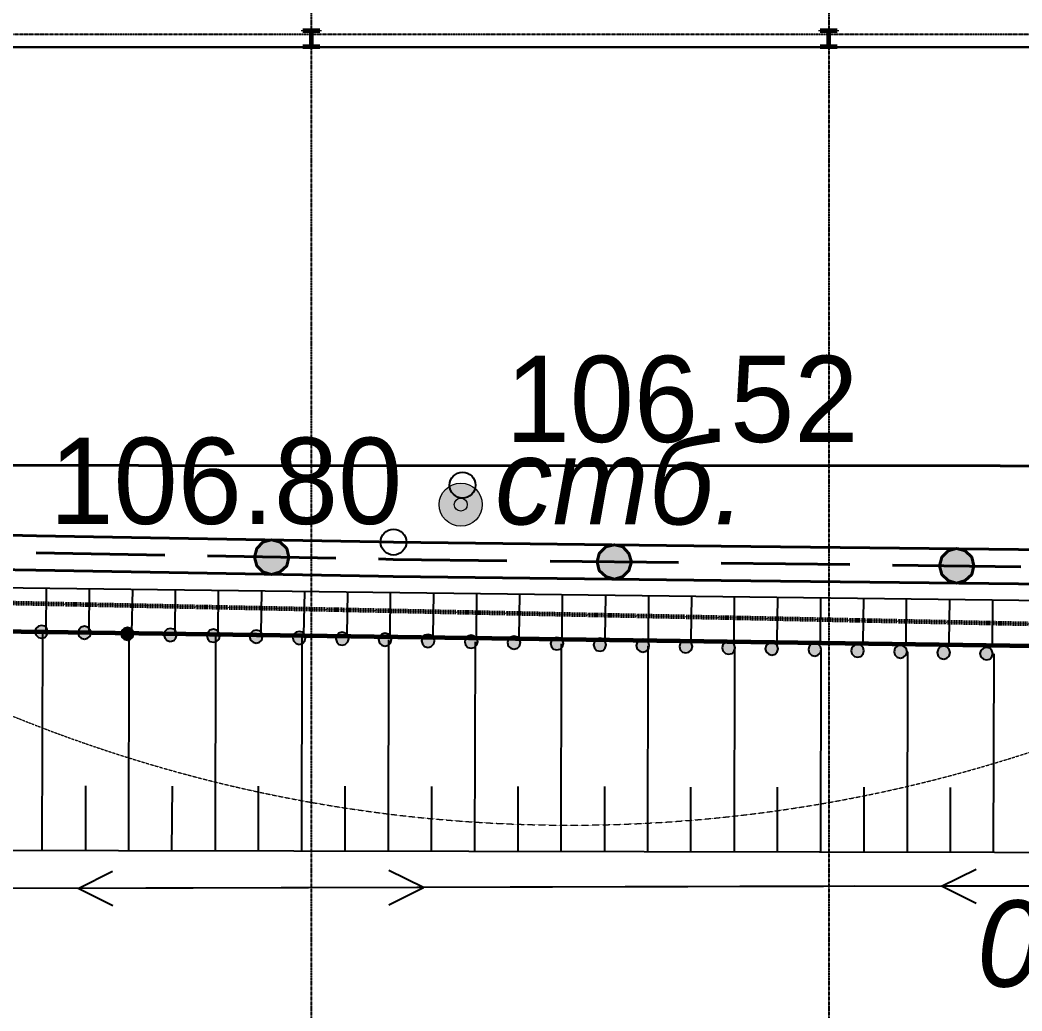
# Model space of a CAD drawing. Header units: millimetres. Extents: x 172667 to 1873135, y -274708 to 168495.
# Drawn here: x 1786334 to 1797954, y 3945 to 15434 of the extents above; entities that cross this region are included whole.
import ezdxf
from ezdxf.enums import TextEntityAlignment as Align

# ---------------------------------------------------------------- set-up
doc = ezdxf.new("R2010")
doc.units = ezdxf.units.MM
for name, pattern in [('DASHED', [0.75, 0.5, -0.25]), ('линия_сгиба', [1.25, 0.5, -0.25, 0, -0.25, 0, -0.25]), ('осевая', [2, 1.25, -0.25, 0.25, -0.25])]:
    doc.linetypes.add(name, pattern=pattern)
for name, color, linetype, lineweight in [('0004-Осевая', 4, 'осевая', 25), ('01-Основная толстая', 7, 'Continuous', 50), ('012 ОП.ЗОНА.ЗДАНИЕ', 171, '01.Опасная зона здание', 40), ('017 ОТВОД', 7, '13.Граница отвода', 70)]:
    doc.layers.add(name, color=color, linetype=linetype, lineweight=lineweight)
doc.layers.add('_ТОПО', color=253, linetype='Continuous')
doc.layers.add('SC007', color=7, linetype='Continuous')
doc.styles.add('8', font='', dxfattribs={"height": 0.000909972})
doc.styles.add('9', font='', dxfattribs={"height": 0.000909972})
doc.styles.add('F2', font='', dxfattribs={"height": 0.000909972})
doc.styles.get('8').set_extended_font_data('D431', italic=True)
doc.styles.get('9').set_extended_font_data('D431', italic=True)
doc.styles.get('F2').set_extended_font_data('D431')
doc.linetypes.add('01.Опасная зона здание', pattern='A,1,-2,10,-0.05,[1,линии ППР.shx,S=0.2,R=180,X=0,Y=-1],-0.05,10,-2', length=25.1)
doc.linetypes.add('13.Граница отвода', pattern='A,20,[14,SHAPES,S=0.01,R=0,X=0,Y=0],-2.5', length=22.5)

# ---------------------------------------------------------------- blocks, each defined once
blk = doc.blocks.new('SYMBOL2060001')
at = {"layer": 'SC007'}
blk.add_circle((0, 0), 0.15, dxfattribs=at)
blk = doc.blocks.new('SYMBOL2090002')
at = {"true_color": 0xffffff}
h = blk.add_hatch(color=7, dxfattribs=at)
edge = h.paths.add_edge_path()
edge.add_arc((0, 0), 0.25, 0, 360)
at = {"true_color": 0x000000}
h = blk.add_hatch(color=18, dxfattribs=at)
edge = h.paths.add_edge_path()
edge.add_arc((0, 0), 0.075, 0, 360)
at = {"color": 18, "linetype": 'Continuous', "lineweight": 0, "true_color": 0x000000}
for radius in [0.25, 0.075]:
    blk.add_circle((0, 0), radius, dxfattribs=at)
blk = doc.blocks.new('APF160500')
for p, q in [((-99.5, 184), (-99.5, 196)), ((-99.5, 196), (99.5, 196)), ((-19, 184), (-99.5, 184)), ((-6, 25), (-6, 171)), ((6, 25), (6, 171)), ((99.5, 184), (19, 184)), ((99.5, 196), (99.5, 184)), ((-99.5, 0), (-99.5, 12)), ((-99.5, 12), (-19, 12)), ((99.5, 0), (-99.5, 0)), ((19, 12), (99.5, 12)), ((99.5, 12), (99.5, 0))]:
    blk.add_line(p, q)
for centre, start, end in [((-19, 171), 0, 90), ((19, 171), 90, 180), ((-19, 25), 270, 0), ((19, 25), 180, 270)]:
    blk.add_arc(centre, 13, start, end)
blk.add_point((0, 98))

msp = doc.modelspace()

# ---------------------------------------------------------------- hatches: boundary and pattern name
at = {"layer": '_ТОПО', "linetype": 'ByBlock', "lineweight": 40}
for points in [[(1789251.2, 9005.1), (1789351.2, 9035.1), (1789426.2, 9105.1), (1789451.2, 9205.1), (1789426.2, 9305.1), (1789351.2, 9380.1), (1789251.2, 9405.1), (1789151.2, 9380.1), (1789081.2, 9305.1), (1789051.2, 9205.1), (1789081.2, 9105.1), (1789151.2, 9035.1)], [(1793226.2, 8950.1), (1793326.2, 8980.1), (1793396.2, 9050.1), (1793426.2, 9150.1), (1793396.2, 9250.1), (1793326.2, 9325.1), (1793226.2, 9350.1), (1793126.2, 9325.1), (1793051.2, 9250.1), (1793026.2, 9150.1), (1793051.2, 9050.1), (1793126.2, 8980.1)], [(1797196.2, 8905.1), (1797296.2, 8935.1), (1797371.2, 9005.1), (1797396.2, 9105.1), (1797371.2, 9205.1), (1797296.2, 9280.1), (1797196.2, 9305.1), (1797096.2, 9280.1), (1797026.2, 9205.1), (1796996.2, 9105.1), (1797026.2, 9005.1), (1797096.2, 8935.1)]]:
    msp.add_hatch(color=7, dxfattribs=at).paths.add_polyline_path(points)
at = {"layer": '_ТОПО', "linetype": 'ByBlock', "lineweight": -2}
for points in [[(1786581.2, 8265.1), (1786621.2, 8275.1), (1786646.2, 8305.1), (1786656.2, 8340.1), (1786646.2, 8380.1), (1786621.2, 8405.1), (1786581.2, 8415.1), (1786546.2, 8405.1), (1786516.2, 8380.1), (1786506.2, 8340.1), (1786516.2, 8305.1), (1786546.2, 8275.1)], [(1787081.2, 8255.1), (1787116.2, 8265.1), (1787146.2, 8290.1), (1787156.2, 8330.1), (1787146.2, 8365.1), (1787116.2, 8395.1), (1787081.2, 8405.1), (1787041.2, 8395.1), (1787016.2, 8365.1), (1787006.2, 8330.1), (1787016.2, 8290.1), (1787041.2, 8265.1)], [(1787581.2, 8245.1), (1787616.2, 8255.1), (1787641.2, 8280.1), (1787651.2, 8315.1), (1787641.2, 8355.1), (1787616.2, 8380.1), (1787581.2, 8390.1), (1787541.2, 8380.1), (1787516.2, 8355.1), (1787506.2, 8315.1), (1787516.2, 8280.1), (1787541.2, 8255.1)], [(1788076.2, 8230.1), (1788116.2, 8240.1), (1788141.2, 8270.1), (1788151.2, 8305.1), (1788141.2, 8345.1), (1788116.2, 8370.1), (1788076.2, 8380.1), (1788041.2, 8370.1), (1788011.2, 8345.1), (1788001.2, 8305.1), (1788011.2, 8270.1), (1788041.2, 8240.1)], [(1788576.2, 8220.1), (1788611.2, 8230.1), (1788641.2, 8255.1), (1788651.2, 8295.1), (1788641.2, 8330.1), (1788611.2, 8360.1), (1788576.2, 8370.1), (1788536.2, 8360.1), (1788511.2, 8330.1), (1788501.2, 8295.1), (1788511.2, 8255.1), (1788536.2, 8230.1)], [(1789071.2, 8210.1), (1789111.2, 8220.1), (1789136.2, 8245.1), (1789146.2, 8285.1), (1789136.2, 8320.1), (1789111.2, 8350.1), (1789071.2, 8360.1), (1789036.2, 8350.1), (1789006.2, 8320.1), (1788996.2, 8285.1), (1789006.2, 8245.1), (1789036.2, 8220.1)], [(1789571.2, 8195.1), (1789611.2, 8205.1), (1789636.2, 8235.1), (1789646.2, 8270.1), (1789636.2, 8310.1), (1789611.2, 8335.1), (1789571.2, 8345.1), (1789536.2, 8335.1), (1789506.2, 8310.1), (1789496.2, 8270.1), (1789506.2, 8235.1), (1789536.2, 8205.1)], [(1790071.2, 8185.1), (1790106.2, 8195.1), (1790136.2, 8225.1), (1790146.2, 8260.1), (1790136.2, 8295.1), (1790106.2, 8325.1), (1790071.2, 8335.1), (1790031.2, 8325.1), (1790006.2, 8295.1), (1789996.2, 8260.1), (1790006.2, 8225.1), (1790031.2, 8195.1)], [(1790566.2, 8175.1), (1790606.2, 8185.1), (1790631.2, 8210.1), (1790641.2, 8250.1), (1790631.2, 8285.1), (1790606.2, 8315.1), (1790566.2, 8325.1), (1790531.2, 8315.1), (1790501.2, 8285.1), (1790491.2, 8250.1), (1790501.2, 8210.1), (1790531.2, 8185.1)], [(1791066.2, 8160.1), (1791101.2, 8170.1), (1791131.2, 8200.1), (1791141.2, 8235.1), (1791131.2, 8275.1), (1791101.2, 8300.1), (1791066.2, 8310.1), (1791026.2, 8300.1), (1791001.2, 8275.1), (1790991.2, 8235.1), (1791001.2, 8200.1), (1791026.2, 8170.1)], [(1791566.2, 8150.1), (1791601.2, 8160.1), (1791631.2, 8190.1), (1791641.2, 8225.1), (1791631.2, 8265.1), (1791601.2, 8290.1), (1791566.2, 8300.1), (1791526.2, 8290.1), (1791501.2, 8265.1), (1791491.2, 8225.1), (1791501.2, 8190.1), (1791526.2, 8160.1)], [(1792061.2, 8140.1), (1792101.2, 8150.1), (1792126.2, 8175.1), (1792136.2, 8215.1), (1792126.2, 8250.1), (1792101.2, 8280.1), (1792061.2, 8290.1), (1792026.2, 8280.1), (1791996.2, 8250.1), (1791986.2, 8215.1), (1791996.2, 8175.1), (1792026.2, 8150.1)], [(1792561.2, 8130.1), (1792596.2, 8140.1), (1792626.2, 8165.1), (1792636.2, 8205.1), (1792626.2, 8240.1), (1792596.2, 8265.1), (1792561.2, 8275.1), (1792521.2, 8265.1), (1792496.2, 8240.1), (1792486.2, 8205.1), (1792496.2, 8165.1), (1792521.2, 8140.1)], [(1793061.2, 8115.1), (1793096.2, 8125.1), (1793121.2, 8155.1), (1793131.2, 8190.1), (1793121.2, 8230.1), (1793096.2, 8255.1), (1793061.2, 8265.1), (1793021.2, 8255.1), (1792996.2, 8230.1), (1792986.2, 8190.1), (1792996.2, 8155.1), (1793021.2, 8125.1)], [(1793556.2, 8105.1), (1793596.2, 8115.1), (1793621.2, 8140.1), (1793631.2, 8180.1), (1793621.2, 8215.1), (1793596.2, 8245.1), (1793556.2, 8255.1), (1793521.2, 8245.1), (1793491.2, 8215.1), (1793481.2, 8180.1), (1793491.2, 8140.1), (1793521.2, 8115.1)], [(1794056.2, 8095.1), (1794091.2, 8105.1), (1794121.2, 8130.1), (1794131.2, 8170.1), (1794121.2, 8205.1), (1794091.2, 8235.1), (1794056.2, 8245.1), (1794016.2, 8235.1), (1793991.2, 8205.1), (1793981.2, 8170.1), (1793991.2, 8130.1), (1794016.2, 8105.1)], [(1794551.2, 8080.1), (1794591.2, 8090.1), (1794616.2, 8120.1), (1794626.2, 8155.1), (1794616.2, 8195.1), (1794591.2, 8220.1), (1794551.2, 8230.1), (1794516.2, 8220.1), (1794486.2, 8195.1), (1794476.2, 8155.1), (1794486.2, 8120.1), (1794516.2, 8090.1)], [(1795051.2, 8070.1), (1795091.2, 8080.1), (1795116.2, 8110.1), (1795126.2, 8145.1), (1795116.2, 8180.1), (1795091.2, 8210.1), (1795051.2, 8220.1), (1795016.2, 8210.1), (1794986.2, 8180.1), (1794976.2, 8145.1), (1794986.2, 8110.1), (1795016.2, 8080.1)], [(1795551.2, 8060.1), (1795586.2, 8070.1), (1795616.2, 8095.1), (1795626.2, 8135.1), (1795616.2, 8170.1), (1795586.2, 8200.1), (1795551.2, 8210.1), (1795511.2, 8200.1), (1795486.2, 8170.1), (1795476.2, 8135.1), (1795486.2, 8095.1), (1795511.2, 8070.1)], [(1796046.2, 8045.1), (1796086.2, 8055.1), (1796111.2, 8085.1), (1796121.2, 8120.1), (1796111.2, 8160.1), (1796086.2, 8185.1), (1796046.2, 8195.1), (1796011.2, 8185.1), (1795981.2, 8160.1), (1795971.2, 8120.1), (1795981.2, 8085.1), (1796011.2, 8055.1)], [(1796546.2, 8035.1), (1796581.2, 8045.1), (1796611.2, 8075.1), (1796621.2, 8110.1), (1796611.2, 8150.1), (1796581.2, 8175.1), (1796546.2, 8185.1), (1796506.2, 8175.1), (1796481.2, 8150.1), (1796471.2, 8110.1), (1796481.2, 8075.1), (1796506.2, 8045.1)], [(1797046.2, 8025.1), (1797081.2, 8035.1), (1797111.2, 8060.1), (1797121.2, 8100.1), (1797111.2, 8135.1), (1797081.2, 8165.1), (1797046.2, 8175.1), (1797006.2, 8165.1), (1796981.2, 8135.1), (1796971.2, 8100.1), (1796981.2, 8060.1), (1797006.2, 8035.1)], [(1797541.2, 8015.1), (1797581.2, 8025.1), (1797606.2, 8050.1), (1797616.2, 8090.1), (1797606.2, 8125.1), (1797581.2, 8150.1), (1797541.2, 8160.1), (1797506.2, 8150.1), (1797476.2, 8125.1), (1797466.2, 8090.1), (1797476.2, 8050.1), (1797506.2, 8025.1)]]:
    msp.add_hatch(color=8, dxfattribs=at).paths.add_polyline_path(points)

# ---------------------------------------------------------------- linework, layer by layer
at = {"lineweight": 30, "elevation": 107296.5}
msp.add_lwpolyline([(1777520.5, 15119.1), (1807903.5, 15119.1), (1807903.5, 63418.1), (1777520.5, 63418.1)], close=True, dxfattribs=at)
at = {"color": 6, "linetype": 'DASHED', "lineweight": 20, "ltscale": 5}
msp.add_arc((1792717, 23268.6, 107296.5), 17169.7, 163.06951, 18.78084, dxfattribs=at)
at = {"layer": '0004-Осевая', "elevation": 107296.5}
for points in [[(1789712, 65911.8), (1789712, -4591.9)], [(1795712, 65911.8), (1795712, -4591.9)], [(1760944, 15268.6), (1808719.1, 15268.6)]]:
    msp.add_lwpolyline(points, dxfattribs=at)
at = {"layer": '012 ОП.ЗОНА.ЗДАНИЕ', "elevation": 107296.5}
msp.add_lwpolyline([(1777712, 10274.6), (1807695.5, 10262.6)], dxfattribs=at)
at = {"layer": '017 ОТВОД', "color": 1, "linetype": '13.Граница отвода', "lineweight": 60, "elevation": -103056.2}
msp.add_lwpolyline([(1769145.1, 8582.2), (1770045.1, 84542.2), (1850035.1, 83412.2), (1849135.1, 7452.2)], close=True, dxfattribs=at)
at = {"layer": '017 ОТВОД', "color": 6, "linetype": 'линия_сгиба', "lineweight": 60, "ltscale": 5, "elevation": 3738.5}
msp.add_lwpolyline([(1769149.6, 9024.3), (1815482.4, 8078.8), (1815473.1, 83886.3), (1770145.1, 84117.2)], close=True, dxfattribs=at)
at = {"layer": '_ТОПО', "color": 7, "linetype": 'ByBlock', "lineweight": 40}
for p, q in [((1782551.2, 9525.1, 107191.1), (1786526.2, 9455.1, 107001.4)), ((1786526.2, 9455.1, 107001.4), (1790496.2, 9385.1, 106812.1)), ((1794466.2, 9335.1, 106803.7), (1798441.2, 9290.1, 106803.5)), ((1786521.2, 9255.1, 107001.6), (1788011.2, 9230.1, 106930.6)), ((1786521.2, 9255.1, 107001.6), (1788011.2, 9230.1, 106930.6)), ((1788506.2, 9220.1, 106907), (1789996.2, 9195.1, 106836.4)), ((1788506.2, 9220.1, 106907), (1789996.2, 9195.1, 106836.4)), ((1782546.2, 9125.1, 107191.1), (1786516.2, 9055.1, 107001.9)), ((1792481.2, 9160.1, 106803.9), (1793971.2, 9145.1, 106803.8)), ((1792481.2, 9160.1, 106803.9), (1793971.2, 9145.1, 106803.8)), ((1794466.2, 9135.1, 106803.7), (1795956.2, 9120.1, 106803.6)), ((1796451.2, 9115.1, 106803.6), (1797941.2, 9095.1, 106803.5)), ((1796451.2, 9115.1, 106803.6), (1797941.2, 9095.1, 106803.5)), ((1786516.2, 9055.1, 107001.9), (1790491.2, 8985.1, 106818.2)), ((1794466.2, 8935.1, 106803.7), (1798436.2, 8890.1, 106803.5))]:
    msp.add_line(p, q, dxfattribs=at)
at = {"layer": '_ТОПО', "color": 8, "linetype": 'ByBlock', "lineweight": -2}
for p, q in [((1794466.2, 9135.1, 106803.7), (1795956.2, 9120.1, 106803.6)), ((1812581.2, 8519.9, 106250.5), (1785145.5, 8863.2, 103746.7)), ((1786636.2, 8345.1, 103890.3), (1786641.2, 8845.1, 103883.2)), ((1787136.2, 8340.1, 103934.1), (1787141.2, 8840.1, 103928.8)), ((1787631.2, 8330.1, 103978.2), (1787641.2, 8830.1, 103974.5)), ((1788131.2, 8325.1, 104023.1), (1788136.2, 8825.1, 104019.7)), ((1788631.2, 8320.1, 104068.2), (1788636.2, 8820.1, 104065.3)), ((1789131.2, 8315.1, 104113.4), (1789136.2, 8815.1, 104110.9)), ((1789626.2, 8305.1, 104158.3), (1789636.2, 8805.1, 104156.5)), ((1790126.2, 8300.1, 104203.6), (1790136.2, 8800.1, 104202.2)), ((1790626.2, 8295.1, 104249), (1790631.2, 8795.1, 104247.3)), ((1791126.2, 8290.1, 104294.4), (1791131.2, 8790.1, 104293)), ((1791626.2, 8280.1, 104339.9), (1791631.2, 8780.1, 104338.6)), ((1792121.2, 8275.1, 104385), (1792131.2, 8775.1, 104384.2)), ((1792621.2, 8270.1, 104430.5), (1792626.2, 8770.1, 104429.4)), ((1793121.2, 8265.1, 104476), (1793126.2, 8765.1, 104475)), ((1793621.2, 8255.1, 104521.5), (1793626.2, 8755.1, 104520.7)), ((1794116.2, 8250.1, 104566.6), (1794126.2, 8750.1, 104566.3)), ((1794616.2, 8245.1, 104612.1), (1794621.2, 8745.1, 104611.5)), ((1795116.2, 8240.1, 104657.7), (1795121.2, 8740.1, 104657.1)), ((1795616.2, 8230.1, 104703.3), (1795621.2, 8730.1, 104702.7)), ((1796111.2, 8225.1, 104748.4), (1796121.2, 8725.1, 104748.3)), ((1796611.2, 8220.1, 104793.9), (1796616.2, 8720.1, 104793.5)), ((1797111.2, 8215.1, 104839.5), (1797116.2, 8715.1, 104839.1)), ((1797611.2, 8205.1, 104885.1), (1797616.2, 8705.1, 104884.8)), ((1786590.2, 5805.8, 106842.5), (1786596.8, 8340.3, 106842.5)), ((1787595.2, 5805.8, 106842.5), (1787599.5, 8317.1, 106842.5)), ((1788600.2, 5800.8, 106842.5), (1788604.5, 8293.9, 106842.5)), ((1789600.2, 5800.8, 106842.5), (1789604.5, 8270.9, 106842.5)), ((1790605.2, 5800.8, 106842.5), (1790609.4, 8247.7, 106842.5)), ((1791610.2, 5795.8, 106842.5), (1791614.4, 8224.5, 106842.5)), ((1792610.2, 5795.8, 106842.5), (1792614.4, 8201.4, 106842.5)), ((1793615.2, 5790.8, 106842.5), (1793619.3, 8178.2, 106842.5)), ((1794620.2, 5790.8, 106842.5), (1794624.3, 8155, 106842.5)), ((1795620.2, 5790.8, 106842.5), (1795624.2, 8131.9, 106842.5)), ((1796625.2, 5785.8, 106842.5), (1796629.2, 8108.7, 106842.5)), ((1797625.2, 5785.8, 106842.5), (1797631.2, 8085.6, 106842.5)), ((1787095.2, 5805.8, 106842.5), (1787095.2, 6555.8, 106842.5)), ((1788095.2, 5800.8, 106842.5), (1788100.2, 6550.8, 106842.5)), ((1789100.2, 5800.8, 106842.5), (1789100.2, 6550.8, 106842.5)), ((1790105.2, 5800.8, 106842.5), (1790105.2, 6550.8, 106842.5)), ((1791105.2, 5795.8, 106842.5), (1791110.2, 6545.8, 106842.5)), ((1792110.2, 5795.8, 106842.5), (1792110.2, 6545.8, 106842.5)), ((1793115.2, 5795.8, 106842.5), (1793115.2, 6545.8, 106842.5)), ((1794115.2, 5790.8, 106842.5), (1794115.2, 6540.8, 106842.5)), ((1795120.2, 5790.8, 106842.5), (1795120.2, 6540.8, 106842.5)), ((1796125.2, 5790.8, 106842.5), (1796125.2, 6540.8, 106842.5)), ((1797125.2, 5785.8, 106842.5), (1797125.2, 6535.8, 106842.5)), ((1791011.2, 5375.1, 106972), (1787006.2, 5365.1, 106972)), ((1796016.2, 5390.1, 106972), (1792016.2, 5380.1, 106972)), ((1801021.2, 5400.1, 106972), (1797021.2, 5390.1, 106972))]:
    msp.add_line(p, q, dxfattribs=at)
at = {"layer": '_ТОПО', "color": 7, "linetype": 'ByBlock', "lineweight": 40, "flags": 128}
for points, elevation in [([(1789251.2, 9005.1), (1789351.2, 9035.1), (1789426.2, 9105.1), (1789451.2, 9205.1), (1789426.2, 9305.1), (1789351.2, 9380.1), (1789251.2, 9405.1), (1789151.2, 9380.1), (1789081.2, 9305.1), (1789051.2, 9205.1), (1789081.2, 9105.1), (1789151.2, 9035.1), (1789251.2, 9005.1)], 106871.6), ([(1789251.2, 9005.1), (1789351.2, 9035.1), (1789426.2, 9105.1), (1789451.2, 9205.1), (1789426.2, 9305.1), (1789351.2, 9380.1), (1789251.2, 9405.1), (1789151.2, 9380.1), (1789081.2, 9305.1), (1789051.2, 9205.1), (1789081.2, 9105.1), (1789151.2, 9035.1), (1789251.2, 9005.1)], 107296.5), ([(1793226.2, 8950.1), (1793326.2, 8980.1), (1793396.2, 9050.1), (1793426.2, 9150.1), (1793396.2, 9250.1), (1793326.2, 9325.1), (1793226.2, 9350.1), (1793126.2, 9325.1), (1793051.2, 9250.1), (1793026.2, 9150.1), (1793051.2, 9050.1), (1793126.2, 8980.1), (1793226.2, 8950.1)], 106803.8), ([(1793226.2, 8950.1), (1793326.2, 8980.1), (1793396.2, 9050.1), (1793426.2, 9150.1), (1793396.2, 9250.1), (1793326.2, 9325.1), (1793226.2, 9350.1), (1793126.2, 9325.1), (1793051.2, 9250.1), (1793026.2, 9150.1), (1793051.2, 9050.1), (1793126.2, 8980.1), (1793226.2, 8950.1)], 107296.5), ([(1797196.2, 8905.1), (1797296.2, 8935.1), (1797371.2, 9005.1), (1797396.2, 9105.1), (1797371.2, 9205.1), (1797296.2, 9280.1), (1797196.2, 9305.1), (1797096.2, 9280.1), (1797026.2, 9205.1), (1796996.2, 9105.1), (1797026.2, 9005.1), (1797096.2, 8935.1), (1797196.2, 8905.1)], 106803.6), ([(1797196.2, 8905.1), (1797296.2, 8935.1), (1797371.2, 9005.1), (1797396.2, 9105.1), (1797371.2, 9205.1), (1797296.2, 9280.1), (1797196.2, 9305.1), (1797096.2, 9280.1), (1797026.2, 9205.1), (1796996.2, 9105.1), (1797026.2, 9005.1), (1797096.2, 8935.1), (1797196.2, 8905.1)], 107296.5)]:
    msp.add_lwpolyline(points, close=True, dxfattribs=dict(at, elevation=elevation))
for points, elevation in [([(1790496.2, 9385.1), (1790666.2, 9380.1), (1794466.2, 9335.1)], 107296.5), ([(1790491.2, 9185.1), (1790661.2, 9180.1), (1791981.2, 9165.1)], 106809.1), ([(1790491.2, 9185.1), (1790661.2, 9180.1), (1791981.2, 9165.1)], 107296.5), ([(1790491.2, 8985.1), (1790661.2, 8980.1), (1794466.2, 8935.1)], 107296.5)]:
    msp.add_lwpolyline(points, dxfattribs=dict(at, elevation=elevation))
at = {"layer": '_ТОПО', "color": 8, "linetype": 'ByBlock', "lineweight": -2, "elevation": 105296, "flags": 128}
for points in [[(1786581.2, 8265.1), (1786621.2, 8275.1), (1786646.2, 8305.1), (1786656.2, 8340.1), (1786646.2, 8380.1), (1786621.2, 8405.1), (1786581.2, 8415.1), (1786546.2, 8405.1), (1786516.2, 8380.1), (1786506.2, 8340.1), (1786516.2, 8305.1), (1786546.2, 8275.1), (1786581.2, 8265.1)], [(1786581.2, 8265.1), (1786621.2, 8275.1), (1786646.2, 8305.1), (1786656.2, 8340.1), (1786646.2, 8380.1), (1786621.2, 8405.1), (1786581.2, 8415.1), (1786546.2, 8405.1), (1786516.2, 8380.1), (1786506.2, 8340.1), (1786516.2, 8305.1), (1786546.2, 8275.1), (1786581.2, 8265.1)], [(1787081.2, 8255.1), (1787116.2, 8265.1), (1787146.2, 8290.1), (1787156.2, 8330.1), (1787146.2, 8365.1), (1787116.2, 8395.1), (1787081.2, 8405.1), (1787041.2, 8395.1), (1787016.2, 8365.1), (1787006.2, 8330.1), (1787016.2, 8290.1), (1787041.2, 8265.1), (1787081.2, 8255.1)], [(1787081.2, 8255.1), (1787116.2, 8265.1), (1787146.2, 8290.1), (1787156.2, 8330.1), (1787146.2, 8365.1), (1787116.2, 8395.1), (1787081.2, 8405.1), (1787041.2, 8395.1), (1787016.2, 8365.1), (1787006.2, 8330.1), (1787016.2, 8290.1), (1787041.2, 8265.1), (1787081.2, 8255.1)], [(1787581.2, 8245.1), (1787616.2, 8255.1), (1787641.2, 8280.1), (1787651.2, 8315.1), (1787641.2, 8355.1), (1787616.2, 8380.1), (1787581.2, 8390.1), (1787541.2, 8380.1), (1787516.2, 8355.1), (1787506.2, 8315.1), (1787516.2, 8280.1), (1787541.2, 8255.1), (1787581.2, 8245.1)], [(1787581.2, 8245.1), (1787616.2, 8255.1), (1787641.2, 8280.1), (1787651.2, 8315.1), (1787641.2, 8355.1), (1787616.2, 8380.1), (1787581.2, 8390.1), (1787541.2, 8380.1), (1787516.2, 8355.1), (1787506.2, 8315.1), (1787516.2, 8280.1), (1787541.2, 8255.1), (1787581.2, 8245.1)], [(1788076.2, 8230.1), (1788116.2, 8240.1), (1788141.2, 8270.1), (1788151.2, 8305.1), (1788141.2, 8345.1), (1788116.2, 8370.1), (1788076.2, 8380.1), (1788041.2, 8370.1), (1788011.2, 8345.1), (1788001.2, 8305.1), (1788011.2, 8270.1), (1788041.2, 8240.1), (1788076.2, 8230.1)], [(1788076.2, 8230.1), (1788116.2, 8240.1), (1788141.2, 8270.1), (1788151.2, 8305.1), (1788141.2, 8345.1), (1788116.2, 8370.1), (1788076.2, 8380.1), (1788041.2, 8370.1), (1788011.2, 8345.1), (1788001.2, 8305.1), (1788011.2, 8270.1), (1788041.2, 8240.1), (1788076.2, 8230.1)], [(1788576.2, 8220.1), (1788611.2, 8230.1), (1788641.2, 8255.1), (1788651.2, 8295.1), (1788641.2, 8330.1), (1788611.2, 8360.1), (1788576.2, 8370.1), (1788536.2, 8360.1), (1788511.2, 8330.1), (1788501.2, 8295.1), (1788511.2, 8255.1), (1788536.2, 8230.1), (1788576.2, 8220.1)], [(1788576.2, 8220.1), (1788611.2, 8230.1), (1788641.2, 8255.1), (1788651.2, 8295.1), (1788641.2, 8330.1), (1788611.2, 8360.1), (1788576.2, 8370.1), (1788536.2, 8360.1), (1788511.2, 8330.1), (1788501.2, 8295.1), (1788511.2, 8255.1), (1788536.2, 8230.1), (1788576.2, 8220.1)], [(1789071.2, 8210.1), (1789111.2, 8220.1), (1789136.2, 8245.1), (1789146.2, 8285.1), (1789136.2, 8320.1), (1789111.2, 8350.1), (1789071.2, 8360.1), (1789036.2, 8350.1), (1789006.2, 8320.1), (1788996.2, 8285.1), (1789006.2, 8245.1), (1789036.2, 8220.1), (1789071.2, 8210.1)], [(1789071.2, 8210.1), (1789111.2, 8220.1), (1789136.2, 8245.1), (1789146.2, 8285.1), (1789136.2, 8320.1), (1789111.2, 8350.1), (1789071.2, 8360.1), (1789036.2, 8350.1), (1789006.2, 8320.1), (1788996.2, 8285.1), (1789006.2, 8245.1), (1789036.2, 8220.1), (1789071.2, 8210.1)], [(1789571.2, 8195.1), (1789611.2, 8205.1), (1789636.2, 8235.1), (1789646.2, 8270.1), (1789636.2, 8310.1), (1789611.2, 8335.1), (1789571.2, 8345.1), (1789536.2, 8335.1), (1789506.2, 8310.1), (1789496.2, 8270.1), (1789506.2, 8235.1), (1789536.2, 8205.1), (1789571.2, 8195.1)], [(1789571.2, 8195.1), (1789611.2, 8205.1), (1789636.2, 8235.1), (1789646.2, 8270.1), (1789636.2, 8310.1), (1789611.2, 8335.1), (1789571.2, 8345.1), (1789536.2, 8335.1), (1789506.2, 8310.1), (1789496.2, 8270.1), (1789506.2, 8235.1), (1789536.2, 8205.1), (1789571.2, 8195.1)], [(1790071.2, 8185.1), (1790106.2, 8195.1), (1790136.2, 8225.1), (1790146.2, 8260.1), (1790136.2, 8295.1), (1790106.2, 8325.1), (1790071.2, 8335.1), (1790031.2, 8325.1), (1790006.2, 8295.1), (1789996.2, 8260.1), (1790006.2, 8225.1), (1790031.2, 8195.1), (1790071.2, 8185.1)], [(1790071.2, 8185.1), (1790106.2, 8195.1), (1790136.2, 8225.1), (1790146.2, 8260.1), (1790136.2, 8295.1), (1790106.2, 8325.1), (1790071.2, 8335.1), (1790031.2, 8325.1), (1790006.2, 8295.1), (1789996.2, 8260.1), (1790006.2, 8225.1), (1790031.2, 8195.1), (1790071.2, 8185.1)], [(1790566.2, 8175.1), (1790606.2, 8185.1), (1790631.2, 8210.1), (1790641.2, 8250.1), (1790631.2, 8285.1), (1790606.2, 8315.1), (1790566.2, 8325.1), (1790531.2, 8315.1), (1790501.2, 8285.1), (1790491.2, 8250.1), (1790501.2, 8210.1), (1790531.2, 8185.1), (1790566.2, 8175.1)], [(1790566.2, 8175.1), (1790606.2, 8185.1), (1790631.2, 8210.1), (1790641.2, 8250.1), (1790631.2, 8285.1), (1790606.2, 8315.1), (1790566.2, 8325.1), (1790531.2, 8315.1), (1790501.2, 8285.1), (1790491.2, 8250.1), (1790501.2, 8210.1), (1790531.2, 8185.1), (1790566.2, 8175.1)], [(1791066.2, 8160.1), (1791101.2, 8170.1), (1791131.2, 8200.1), (1791141.2, 8235.1), (1791131.2, 8275.1), (1791101.2, 8300.1), (1791066.2, 8310.1), (1791026.2, 8300.1), (1791001.2, 8275.1), (1790991.2, 8235.1), (1791001.2, 8200.1), (1791026.2, 8170.1), (1791066.2, 8160.1)], [(1791066.2, 8160.1), (1791101.2, 8170.1), (1791131.2, 8200.1), (1791141.2, 8235.1), (1791131.2, 8275.1), (1791101.2, 8300.1), (1791066.2, 8310.1), (1791026.2, 8300.1), (1791001.2, 8275.1), (1790991.2, 8235.1), (1791001.2, 8200.1), (1791026.2, 8170.1), (1791066.2, 8160.1)], [(1791566.2, 8150.1), (1791601.2, 8160.1), (1791631.2, 8190.1), (1791641.2, 8225.1), (1791631.2, 8265.1), (1791601.2, 8290.1), (1791566.2, 8300.1), (1791526.2, 8290.1), (1791501.2, 8265.1), (1791491.2, 8225.1), (1791501.2, 8190.1), (1791526.2, 8160.1), (1791566.2, 8150.1)], [(1791566.2, 8150.1), (1791601.2, 8160.1), (1791631.2, 8190.1), (1791641.2, 8225.1), (1791631.2, 8265.1), (1791601.2, 8290.1), (1791566.2, 8300.1), (1791526.2, 8290.1), (1791501.2, 8265.1), (1791491.2, 8225.1), (1791501.2, 8190.1), (1791526.2, 8160.1), (1791566.2, 8150.1)], [(1792061.2, 8140.1), (1792101.2, 8150.1), (1792126.2, 8175.1), (1792136.2, 8215.1), (1792126.2, 8250.1), (1792101.2, 8280.1), (1792061.2, 8290.1), (1792026.2, 8280.1), (1791996.2, 8250.1), (1791986.2, 8215.1), (1791996.2, 8175.1), (1792026.2, 8150.1), (1792061.2, 8140.1)], [(1792061.2, 8140.1), (1792101.2, 8150.1), (1792126.2, 8175.1), (1792136.2, 8215.1), (1792126.2, 8250.1), (1792101.2, 8280.1), (1792061.2, 8290.1), (1792026.2, 8280.1), (1791996.2, 8250.1), (1791986.2, 8215.1), (1791996.2, 8175.1), (1792026.2, 8150.1), (1792061.2, 8140.1)], [(1792561.2, 8130.1), (1792596.2, 8140.1), (1792626.2, 8165.1), (1792636.2, 8205.1), (1792626.2, 8240.1), (1792596.2, 8265.1), (1792561.2, 8275.1), (1792521.2, 8265.1), (1792496.2, 8240.1), (1792486.2, 8205.1), (1792496.2, 8165.1), (1792521.2, 8140.1), (1792561.2, 8130.1)], [(1792561.2, 8130.1), (1792596.2, 8140.1), (1792626.2, 8165.1), (1792636.2, 8205.1), (1792626.2, 8240.1), (1792596.2, 8265.1), (1792561.2, 8275.1), (1792521.2, 8265.1), (1792496.2, 8240.1), (1792486.2, 8205.1), (1792496.2, 8165.1), (1792521.2, 8140.1), (1792561.2, 8130.1)], [(1793061.2, 8115.1), (1793096.2, 8125.1), (1793121.2, 8155.1), (1793131.2, 8190.1), (1793121.2, 8230.1), (1793096.2, 8255.1), (1793061.2, 8265.1), (1793021.2, 8255.1), (1792996.2, 8230.1), (1792986.2, 8190.1), (1792996.2, 8155.1), (1793021.2, 8125.1), (1793061.2, 8115.1)], [(1793061.2, 8115.1), (1793096.2, 8125.1), (1793121.2, 8155.1), (1793131.2, 8190.1), (1793121.2, 8230.1), (1793096.2, 8255.1), (1793061.2, 8265.1), (1793021.2, 8255.1), (1792996.2, 8230.1), (1792986.2, 8190.1), (1792996.2, 8155.1), (1793021.2, 8125.1), (1793061.2, 8115.1)], [(1793556.2, 8105.1), (1793596.2, 8115.1), (1793621.2, 8140.1), (1793631.2, 8180.1), (1793621.2, 8215.1), (1793596.2, 8245.1), (1793556.2, 8255.1), (1793521.2, 8245.1), (1793491.2, 8215.1), (1793481.2, 8180.1), (1793491.2, 8140.1), (1793521.2, 8115.1), (1793556.2, 8105.1)], [(1793556.2, 8105.1), (1793596.2, 8115.1), (1793621.2, 8140.1), (1793631.2, 8180.1), (1793621.2, 8215.1), (1793596.2, 8245.1), (1793556.2, 8255.1), (1793521.2, 8245.1), (1793491.2, 8215.1), (1793481.2, 8180.1), (1793491.2, 8140.1), (1793521.2, 8115.1), (1793556.2, 8105.1)], [(1794056.2, 8095.1), (1794091.2, 8105.1), (1794121.2, 8130.1), (1794131.2, 8170.1), (1794121.2, 8205.1), (1794091.2, 8235.1), (1794056.2, 8245.1), (1794016.2, 8235.1), (1793991.2, 8205.1), (1793981.2, 8170.1), (1793991.2, 8130.1), (1794016.2, 8105.1), (1794056.2, 8095.1)], [(1794056.2, 8095.1), (1794091.2, 8105.1), (1794121.2, 8130.1), (1794131.2, 8170.1), (1794121.2, 8205.1), (1794091.2, 8235.1), (1794056.2, 8245.1), (1794016.2, 8235.1), (1793991.2, 8205.1), (1793981.2, 8170.1), (1793991.2, 8130.1), (1794016.2, 8105.1), (1794056.2, 8095.1)], [(1794551.2, 8080.1), (1794591.2, 8090.1), (1794616.2, 8120.1), (1794626.2, 8155.1), (1794616.2, 8195.1), (1794591.2, 8220.1), (1794551.2, 8230.1), (1794516.2, 8220.1), (1794486.2, 8195.1), (1794476.2, 8155.1), (1794486.2, 8120.1), (1794516.2, 8090.1), (1794551.2, 8080.1)], [(1794551.2, 8080.1), (1794591.2, 8090.1), (1794616.2, 8120.1), (1794626.2, 8155.1), (1794616.2, 8195.1), (1794591.2, 8220.1), (1794551.2, 8230.1), (1794516.2, 8220.1), (1794486.2, 8195.1), (1794476.2, 8155.1), (1794486.2, 8120.1), (1794516.2, 8090.1), (1794551.2, 8080.1)], [(1795051.2, 8070.1), (1795091.2, 8080.1), (1795116.2, 8110.1), (1795126.2, 8145.1), (1795116.2, 8180.1), (1795091.2, 8210.1), (1795051.2, 8220.1), (1795016.2, 8210.1), (1794986.2, 8180.1), (1794976.2, 8145.1), (1794986.2, 8110.1), (1795016.2, 8080.1), (1795051.2, 8070.1)], [(1795051.2, 8070.1), (1795091.2, 8080.1), (1795116.2, 8110.1), (1795126.2, 8145.1), (1795116.2, 8180.1), (1795091.2, 8210.1), (1795051.2, 8220.1), (1795016.2, 8210.1), (1794986.2, 8180.1), (1794976.2, 8145.1), (1794986.2, 8110.1), (1795016.2, 8080.1), (1795051.2, 8070.1)], [(1795551.2, 8060.1), (1795586.2, 8070.1), (1795616.2, 8095.1), (1795626.2, 8135.1), (1795616.2, 8170.1), (1795586.2, 8200.1), (1795551.2, 8210.1), (1795511.2, 8200.1), (1795486.2, 8170.1), (1795476.2, 8135.1), (1795486.2, 8095.1), (1795511.2, 8070.1), (1795551.2, 8060.1)], [(1795551.2, 8060.1), (1795586.2, 8070.1), (1795616.2, 8095.1), (1795626.2, 8135.1), (1795616.2, 8170.1), (1795586.2, 8200.1), (1795551.2, 8210.1), (1795511.2, 8200.1), (1795486.2, 8170.1), (1795476.2, 8135.1), (1795486.2, 8095.1), (1795511.2, 8070.1), (1795551.2, 8060.1)], [(1796046.2, 8045.1), (1796086.2, 8055.1), (1796111.2, 8085.1), (1796121.2, 8120.1), (1796111.2, 8160.1), (1796086.2, 8185.1), (1796046.2, 8195.1), (1796011.2, 8185.1), (1795981.2, 8160.1), (1795971.2, 8120.1), (1795981.2, 8085.1), (1796011.2, 8055.1), (1796046.2, 8045.1)], [(1796046.2, 8045.1), (1796086.2, 8055.1), (1796111.2, 8085.1), (1796121.2, 8120.1), (1796111.2, 8160.1), (1796086.2, 8185.1), (1796046.2, 8195.1), (1796011.2, 8185.1), (1795981.2, 8160.1), (1795971.2, 8120.1), (1795981.2, 8085.1), (1796011.2, 8055.1), (1796046.2, 8045.1)], [(1796546.2, 8035.1), (1796581.2, 8045.1), (1796611.2, 8075.1), (1796621.2, 8110.1), (1796611.2, 8150.1), (1796581.2, 8175.1), (1796546.2, 8185.1), (1796506.2, 8175.1), (1796481.2, 8150.1), (1796471.2, 8110.1), (1796481.2, 8075.1), (1796506.2, 8045.1), (1796546.2, 8035.1)], [(1796546.2, 8035.1), (1796581.2, 8045.1), (1796611.2, 8075.1), (1796621.2, 8110.1), (1796611.2, 8150.1), (1796581.2, 8175.1), (1796546.2, 8185.1), (1796506.2, 8175.1), (1796481.2, 8150.1), (1796471.2, 8110.1), (1796481.2, 8075.1), (1796506.2, 8045.1), (1796546.2, 8035.1)], [(1797046.2, 8025.1), (1797081.2, 8035.1), (1797111.2, 8060.1), (1797121.2, 8100.1), (1797111.2, 8135.1), (1797081.2, 8165.1), (1797046.2, 8175.1), (1797006.2, 8165.1), (1796981.2, 8135.1), (1796971.2, 8100.1), (1796981.2, 8060.1), (1797006.2, 8035.1), (1797046.2, 8025.1)], [(1797046.2, 8025.1), (1797081.2, 8035.1), (1797111.2, 8060.1), (1797121.2, 8100.1), (1797111.2, 8135.1), (1797081.2, 8165.1), (1797046.2, 8175.1), (1797006.2, 8165.1), (1796981.2, 8135.1), (1796971.2, 8100.1), (1796981.2, 8060.1), (1797006.2, 8035.1), (1797046.2, 8025.1)], [(1797541.2, 8015.1), (1797581.2, 8025.1), (1797606.2, 8050.1), (1797616.2, 8090.1), (1797606.2, 8125.1), (1797581.2, 8150.1), (1797541.2, 8160.1), (1797506.2, 8150.1), (1797476.2, 8125.1), (1797466.2, 8090.1), (1797476.2, 8050.1), (1797506.2, 8025.1), (1797541.2, 8015.1)], [(1797541.2, 8015.1), (1797581.2, 8025.1), (1797606.2, 8050.1), (1797616.2, 8090.1), (1797606.2, 8125.1), (1797581.2, 8150.1), (1797541.2, 8160.1), (1797506.2, 8150.1), (1797476.2, 8125.1), (1797466.2, 8090.1), (1797476.2, 8050.1), (1797506.2, 8025.1), (1797541.2, 8015.1)]]:
    msp.add_lwpolyline(points, close=True, dxfattribs=at)
at = {"layer": '_ТОПО', "color": 8, "linetype": 'ByBlock', "lineweight": -2, "flags": 128}
for points, elevation in [([(1715488.5, 4964.9), (1716889.2, 4311.4), (1718075.3, 4040.9), (1719128.2, 3980.1), (1720378.1, 4466.1), (1721800, 5018.9), (1722445, 5310.2), (1724317.8, 5934.5), (1727344.2, 6604.1), (1742887.2, 6806.1), (1751503.7, 6735.6), (1781375.2, 5815.1), (1811860.2, 5760.1), (1841019.2, 5546.1), (1855790.2, 4737.1)], 106842.5), ([(1841019.2, 5546.1), (1840667.1, 5112.5), (1812170.2, 5310.2), (1811860.2, 5760.1), (1811376.1, 5426.6), (1781498.8, 5351.8), (1781375.2, 5815.1), (1781041.1, 5372.6), (1751356.2, 5695.1), (1722027.2, 4922.1)], 106972), ([(1797421.2, 5190.1), (1797021.2, 5390.1), (1797421.2, 5590.1)], 106972), ([(1787411.2, 5165.1), (1787006.2, 5365.1), (1787406.2, 5565.1)], 106972), ([(1790611.2, 5175.1), (1791011.2, 5375.1), (1790611.2, 5575.1)], 106972)]:
    msp.add_lwpolyline(points, dxfattribs=dict(at, elevation=elevation))

# ---------------------------------------------------------------- block references
at = {"layer": '01-Основная толстая'}
for p in [(1789712, 15119.1, 107296.5), (1795712, 15119.1, 107296.5)]:
    msp.add_blockref('APF160500', p, dxfattribs=at)
at = {"layer": '_ТОПО', "color": 8, "linetype": 'ByBlock', "lineweight": -2, "xscale": 1000, "yscale": 1000, "zscale": 1000}
for name, p in [('SYMBOL2060001', (1791466.2, 10041.1, 106519)), ('SYMBOL2090002', (1791445.2, 9815.2, 107186.5)), ('SYMBOL2060001', (1790665.2, 9381.1, 106804))]:
    msp.add_blockref(name, p, dxfattribs=at)

# ---------------------------------------------------------------- texts
at = {"layer": '_ТОПО', "color": 8, "linetype": 'ByBlock', "lineweight": -2, "style": 'F2'}
for s, p in [('106.52', (1791966.2, 11041.1, 106519)), ('106.80', (1786675.2, 10091.1, 107454))]:
    msp.add_text(s, height=1000, dxfattribs=at).set_placement(p, align=Align.MIDDLE_LEFT)
at = {"layer": '_ТОПО', "color": 8, "linetype": 'ByBlock', "lineweight": -2, "style": '8'}
msp.add_text('стб.', height=1000, dxfattribs=at).set_placement((1793295.2, 10085.2, 98676.5), align=Align.MIDDLE_CENTER)
at = {"layer": '_ТОПО', "color": 8, "linetype": 'ByBlock', "lineweight": -2, "style": '9'}
msp.add_text('0.4кВ', height=1000, rotation=0.1, dxfattribs=at).set_placement((1799123.2, 4728.6, 106982), align=Align.MIDDLE_CENTER)

doc.saveas('drawing.dxf')
